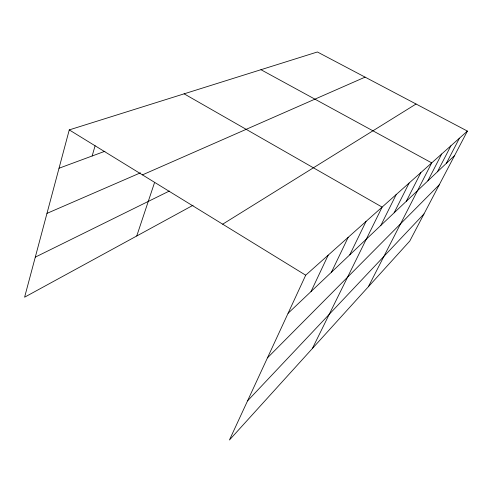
<?xml version="1.0" encoding="UTF-8"?>
<svg xmlns="http://www.w3.org/2000/svg" width="492" height="492" viewBox="0 0 492 492"><rect width="100%" height="100%" fill="white"/><g stroke="black" fill="none" stroke-linecap="round" stroke-linejoin="round"><path stroke-width="0.74" d="M467.4 131.093L305.698 275.2L229.432 440.02L409.781 241.049L467.4 131.093L317.395 51.98L69.261 129.9L24.6 297.193L193.104 205.232M92.158 155.982L95.091 145.743M136.745 235.994L154.414 182.969M311.012 291.559L328.195 255.151M331.442 272.199L348.176 237.347M349.769 254.838L366.042 221.425M312.365 348.521L382.118 207.101L184.119 93.831M380.845 225.391L396.244 194.506M394.135 212.802L409.116 183.036M406.318 201.265L420.9 172.538M368.373 286.731L431.718 162.895L260.957 69.704M427.862 180.853L441.687 154.014M437.437 171.782L450.906 145.798M446.324 163.356L459.454 138.178M247.544 400.875L424.006 213.903M267.439 357.875L439.233 184.844M288.078 313.287L454.602 155.521M222.679 224.18L416.054 104.015M35.295 257.138L169.322 191.044M142.446 174.875L365.082 77.133M46.974 213.374L140.448 172.833M59.022 168.246L104.937 151.253M69.261 129.9L305.698 275.2"/></g></svg>
